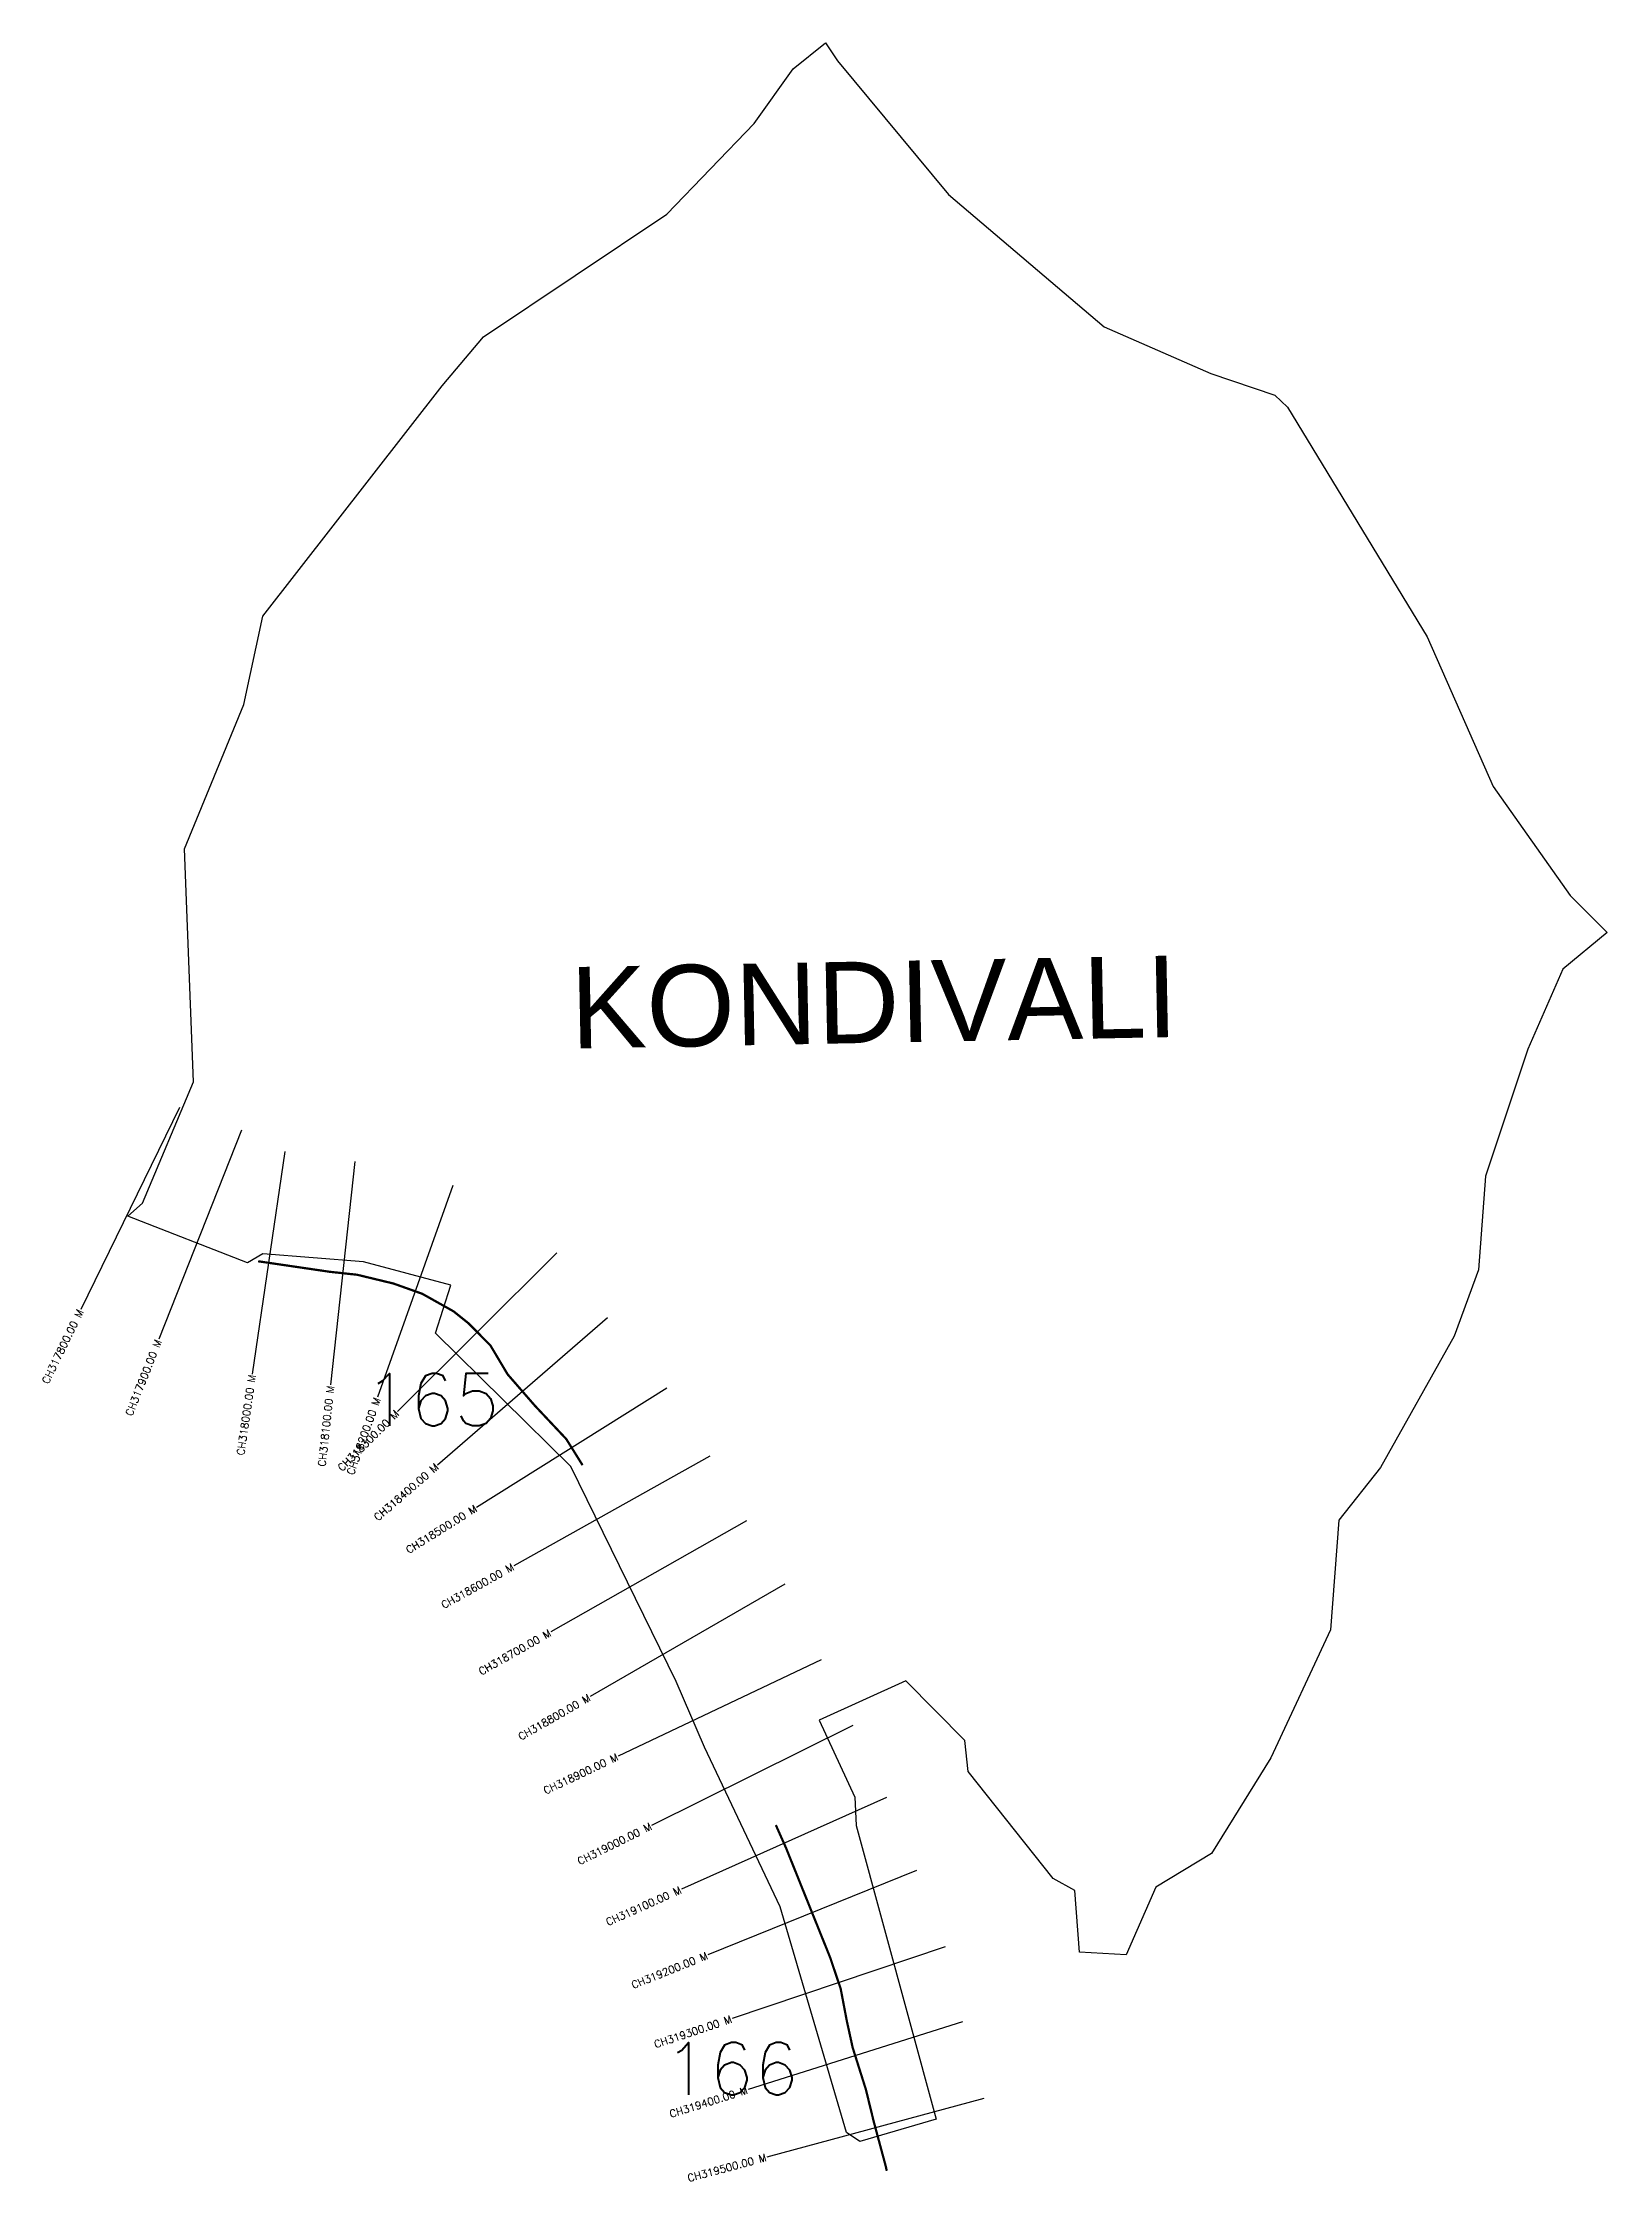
# Model space of a CAD drawing. Header units: metres. Extents: x 286549 to 288636, y 2001501 to 2004355.
import ezdxf
from ezdxf.enums import TextEntityAlignment as Align

# ---------------------------------------------------------------- set-up
doc = ezdxf.new("R2010")
doc.units = ezdxf.units.M
doc.header["$MEASUREMENT"] = 0
for name, color, linetype in [('CS', 134, 'Continuous'), ('CSMark', 6, 'Continuous'), ('NATURALLY PROTECTED', 3, 'Continuous'), ('village', 3, 'Continuous'), ('VILLAGE NAME', 250, 'Continuous')]:
    doc.layers.add(name, color=color, linetype=linetype)
doc.styles.get("Standard").update_dxf_attribs({"font": 'simplex.shx'})

msp = doc.modelspace()

# ---------------------------------------------------------------- linework, layer by layer
at = {"color": 6, "flags": 128}
msp.add_lwpolyline([(286816.7, 2003471.6), (286842.3, 2003589.7)], dxfattribs=at)
at = {"layer": 'CS'}
for p, q in [((286731.1, 2002933.9), (286599.4, 2002664.4)), ((286814, 2002903.6), (286703.5, 2002624.7)), ((286871.6, 2002874.9), (286828.2, 2002578.1)), ((286965.2, 2002861.8), (286932.7, 2002563.6)), ((287095.9, 2002829.9), (286995.4, 2002547.2)), ((287234.7, 2002739.8), (287022.1, 2002528.2)), ((287302.1, 2002653.1), (287075.3, 2002456.7)), ((287381.5, 2002559.4), (287127.2, 2002400.2)), ((287438.9, 2002468.5), (287177, 2002322.2)), ((287487.5, 2002382.3), (287226.6, 2002234.2)), ((287538.8, 2002297.8), (287279, 2002147.8)), ((287587.4, 2002196.9), (287316.4, 2002068.3)), ((287629.6, 2002109.2), (287361, 2001975.8)), ((287674.6, 2002013.2), (287400.7, 2001890.7)), ((287714.3, 2001915.4), (287436.1, 2001803.1)), ((287752.8, 2001813.6), (287468.5, 2001718)), ((287775.7, 2001713.5), (287489.7, 2001623.2)), ((287804.5, 2001611.1), (287514.8, 2001533.2))]:
    msp.add_line(p, q, dxfattribs=at)
at = {"layer": 'NATURALLY PROTECTED', "const_width": 3, "flags": 128}
for points in [[(286836, 2002728.6), (286931.3, 2002714.6), (286968.1, 2002710.6), (287016.6, 2002698.9), (287055, 2002685.2), (287096.7, 2002661.8), (287116.3, 2002646.1), (287145.8, 2002616.5), (287168.9, 2002577.7), (287205.6, 2002535.5), (287247.1, 2002491.4), (287268.9, 2002456.5)], [(287526.8, 2001976.2), (287540.5, 2001945.4), (287571.4, 2001868.6), (287599.4, 2001799.1), (287613.3, 2001757.8), (287621.5, 2001714.8), (287629.3, 2001679.2), (287646.9, 2001623.5), (287657.3, 2001581), (287673.4, 2001521.1), (287674.8, 2001514.7)]]:
    msp.add_lwpolyline(points, dxfattribs=at)
at = {"layer": 'village', "color": 6}
for points in [[(286842.3, 2003589.7, 0), (287081.5, 2003897, 0), (287136.8, 2003962.3, 0), (287381.5, 2004125.9, 0), (287497.9, 2004246.8, 0), (287550.1, 2004319.9, 0), (287593.2, 2004354.7, 0), (287609.1, 2004330.8, 0), (287757.3, 2004152.3, 0), (287965.1, 2003975.5, 0), (288107, 2003913.2, 0), (288192.8, 2003884.3, 0), (288209.5, 2003868.5, 0), (288395.7, 2003561.7, 0), (288484, 2003362.1, 0), (288586.6, 2003216.6, 0), (288636.1, 2003167.5, 0), (288576.7, 2003118.2, 0), (288530.1, 2003011.8, 0), (288473.7, 2002842.2, 0), (288464.2, 2002717.4, 0), (288432.1, 2002628.8, 0), (288333.5, 2002453.5, 0), (288278, 2002383.2, 0), (288266.7, 2002236.6, 0), (288187.4, 2002065.8, 0), (288108, 2001938.1, 0), (288033.8, 2001893.5, 0), (287994.4, 2001802.9, 0), (287932.1, 2001806.4, 0), (287925.7, 2001888.7, 0), (287896.9, 2001904.7, 0), (287783.3, 2002047.8, 0), (287778.9, 2002089, 0), (287700.3, 2002168.9, 0), (287584.7, 2002116.2, 0), (287632.3, 2002013.4, 0), (287634, 2001975.8, 0), (287740.7, 2001583.6, 0), (287639, 2001553.8, 0), (287620.9, 2001565.9, 0), (287532.5, 2001867.1, 0), (287431.6, 2002080, 0), (287394, 2002167.8, 0), (287253.4, 2002454.8, 0), (287072.5, 2002632.7, 0), (287093.1, 2002696.7, 0)], [(287093.1, 2002696.7, 0), (286976.7, 2002727.9, 0), (286842.4, 2002738.6, 0), (286822, 2002726.5, 0), (286662.3, 2002788.6, 0), (286681.7, 2002806.1, 0), (286749.9, 2002968.1, 0), (286737.9, 2003279.1, 0), (286816.7, 2003471.6, 0)]]:
    msp.add_polyline3d(points, dxfattribs=at)

# ---------------------------------------------------------------- texts
at = {"char_height": 70, "attachment_point": 1}
for s, insert in [('165', (286978.1, 2002578.9)), ('166', (287377.4, 2001686))]:
    msp.add_mtext_dynamic_manual_height_columns(s, width=95.172, gutter_width=1, heights=[0], dxfattribs=dict(at, insert=insert))
at = {"layer": 'CSMark'}
for s, rotation, p in [('CH317800.00 M', 63.9688, (286599, 2002663.5)), ('CH317900.00 M', 68.3871, (286703.1, 2002623.7)), ('CH318000.00 M', 81.676, (286828, 2002577.1)), ('CH318100.00 M', 83.7781, (286932.6, 2002562.6)), ('CH318200.00 M', 70.4195, (286995, 2002546.3)), ('CH318300.00 M', 44.861, (287021.4, 2002527.5)), ('CH318400.00 M', 40.8972, (287074.6, 2002456.1)), ('CH318500.00 M', 32.0317, (287126.4, 2002399.7)), ('CH318600.00 M', 29.1858, (287176.1, 2002321.8)), ('CH318700.00 M', 29.5803, (287225.7, 2002233.7)), ('CH318800.00 M', 29.9874, (287278.1, 2002147.3)), ('CH318900.00 M', 25.3858, (287315.5, 2002067.9)), ('CH319000.00 M', 26.4192, (287360.1, 2001975.3)), ('CH319100.00 M', 24.1026, (287399.8, 2001890.3)), ('CH319200.00 M', 21.9793, (287435.2, 2001802.7)), ('CH319300.00 M', 18.5696, (287467.5, 2001717.7)), ('CH319400.00 M', 17.5274, (287488.7, 2001622.9)), ('CH319500.00 M', 15.0552, (287513.9, 2001532.9))]:
    msp.add_text(s, height=10, rotation=rotation, dxfattribs=at).set_placement(p, align=Align.MIDDLE_RIGHT)
at = {"layer": 'VILLAGE NAME', "insert": (287251.7, 2003121.1), "char_height": 108.748, "attachment_point": 1, "rotation": 1.1028}
msp.add_mtext_dynamic_manual_height_columns('{\\fArial|b0|i0|c0|p34;KONDIVALI}', width=726.929, gutter_width=543.7, heights=[0], dxfattribs=at)

doc.saveas('drawing.dxf')
